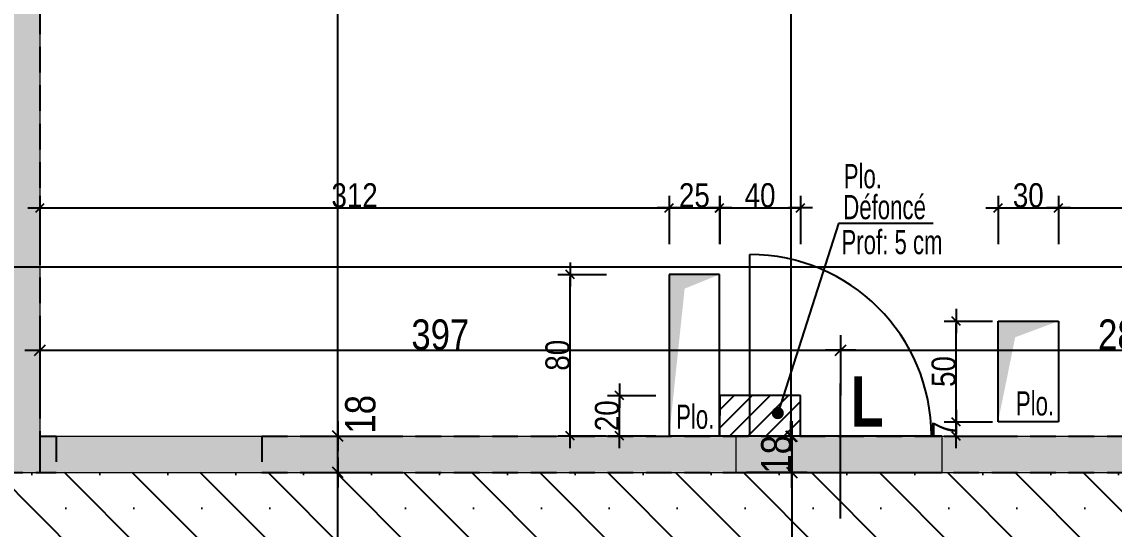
# Model space of a CAD drawing. Header units: millimetres. Extents: x 0 to 26991, y -21919 to -4.
# Drawn here: x 22053 to 22594, y -19172 to -18921 of the extents above; entities that cross this region are included whole.
import ezdxf
from ezdxf.enums import TextEntityAlignment as Align

# ---------------------------------------------------------------- set-up
doc = ezdxf.new("R2010")
doc.units = ezdxf.units.MM
doc.linetypes.add('CACHEX2', pattern=[19.05, 12.7, -6.35])
for name, color, linetype in [('01_cote_gen', 4, 'Continuous'), ('01_linteaux', 2, 'Continuous'), ('01_murs_sup', 2, 'CACHEX2'), ('01_poch_murs', 253, 'Continuous'), ('01_poch_poteaux', 250, 'Continuous'), ('01_resv', 32, 'Continuous'), ('01_texte', 230, 'Continuous'), ('AA_COTES', 2, 'Continuous')]:
    doc.layers.add(name, color=color, linetype=linetype)
doc.layers.add('01_murs_coup', color=5, linetype='Continuous', lineweight=60)
doc.styles.add('ARIAL NA', font='ARIALN.TTF')
doc.styles.add('impact', font='impact.ttf')
doc.styles.add('STYLE2', font='ARIALN.TTF')
doc.dimstyles.new('JB50', dxfattribs={"dimscale": 0.1, "dimtxt": 150, "dimasz": 15, "dimexe": 0.1, "dimexo": 0.1, "dimgap": 0.09, "dimtad": 1, "dimdec": 1, "dimdsep": 46, "dimtxsty": 'STYLE2', "dimblk1": 'BOND_G', "dimblk2": 'BOND_D', "dimsah": 1, "dimcen": 1.5, "dimdle": 0.01, "dimse1": 1, "dimse2": 1, "dimclrd": 4, "dimclre": 2, "dimclrt": 6, "dimazin": 2, "dimtfac": 2.333333, "dimtdec": 1, "dimtix": 1, "dimtmove": 2, "dimatfit": 3, "dimldrblk": 'BOND_G', "dimfxl": 1, "dimtolj": 1, "dimtzin": 0, "dimarcsym": 0})
doc.dimstyles.new('JB50res', dxfattribs={"dimscale": 0.1, "dimtxt": 120, "dimasz": 12, "dimexe": 0.1, "dimexo": 0.1, "dimgap": 0.09, "dimtad": 1, "dimdec": 1, "dimdsep": 46, "dimtxsty": 'STYLE2', "dimblk1": 'BOND_G', "dimblk2": 'BOND_D', "dimsah": 1, "dimcen": 1.5, "dimdle": 0.01, "dimse1": 1, "dimse2": 1, "dimclrd": 4, "dimclre": 2, "dimclrt": 6, "dimazin": 2, "dimtfac": 2.333333, "dimtdec": 1, "dimtix": 1, "dimtmove": 2, "dimatfit": 3, "dimldrblk": 'BOND_G', "dimfxl": 1, "dimtolj": 1, "dimtzin": 0, "dimarcsym": 0})
pattern_1 = [(135, (-7447.66, 5279.43), (-11.2253202, 9e-16), [7.9375, -7.9375])]

# ---------------------------------------------------------------- blocks, each defined once
blk = doc.blocks.new('BOND_G')
at = {"layer": 'AA_COTES', "color": 0}
for p, q in [((0, -5), (0, 15)), ((5, 0), (-5, 0)), ((1.77, 1.77), (-1.77, -1.77))]:
    blk.add_line(p, q, dxfattribs=at)
blk = doc.blocks.new('BOND_D')
at = {"layer": 'AA_COTES', "color": 0}
for p, q in [((0, 5), (0, -15)), ((5, 0), (-5, 0)), ((-1.77, -1.77), (1.77, 1.77))]:
    blk.add_line(p, q, dxfattribs=at)
blk = doc.blocks.new('*D3346')
at = {"layer": '01_cote_gen', "color": 4, "lineweight": -2, "ltscale": 0.1, "transparency": 16777216}
blk.add_line((22434.08, -18534.46), (22434.08, -19124.49), dxfattribs=at)
at = {"layer": 'Defpoints', "color": 0, "ltscale": 0.1, "transparency": 16777216}
for p in [(22604.53, -18532.96), (22434.08, -19125.99), (22443.87, -19125.99)]:
    blk.add_point(p, dxfattribs=at)
at = {"layer": '01_cote_gen', "color": 4, "lineweight": -2, "ltscale": 0.1, "transparency": 16777216, "xscale": 1.5, "yscale": 1.5, "zscale": 1.5}
for name, p, rotation in [('BOND_G', (22434.08, -18532.96), 90), ('BOND_D', (22434.08, -19125.99), 270)]:
    blk.add_blockref(name, p, dxfattribs=dict(at, rotation=rotation))
at = {"layer": '01_cote_gen', "color": 6, "ltscale": 0.1, "transparency": 16777216, "insert": (22426.41, -18829.47), "char_height": 15, "attachment_point": 5, "rotation": 90, "style": 'STYLE2'}
blk.add_mtext('\\A1;593', dxfattribs=at)
blk = doc.blocks.new('*D3347')
at = {"layer": '01_cote_gen', "color": 4, "lineweight": -2, "ltscale": 0.1, "transparency": 16777216}
blk.add_line((22434.58, -19127.49), (22434.58, -19142.52), dxfattribs=at)
at = {"layer": 'Defpoints', "color": 0, "ltscale": 0.1, "transparency": 16777216}
for p in [(22443.87, -19125.99), (22434.58, -19144.02), (22441.68, -19144.02)]:
    blk.add_point(p, dxfattribs=at)
at = {"layer": '01_cote_gen', "color": 4, "lineweight": -2, "ltscale": 0.1, "transparency": 16777216, "xscale": 1.5, "yscale": 1.5, "zscale": 1.5}
for name, p, rotation in [('BOND_G', (22434.58, -19125.99), 90), ('BOND_D', (22434.58, -19144.02), 270)]:
    blk.add_blockref(name, p, dxfattribs=dict(at, rotation=rotation))
at = {"layer": '01_cote_gen', "color": 6, "ltscale": 0.1, "transparency": 16777216, "insert": (22426.91, -19135), "char_height": 15, "attachment_point": 5, "rotation": 90, "style": 'STYLE2'}
blk.add_mtext('\\A1;18', dxfattribs=at)
blk = doc.blocks.new('*D3348')
at = {"layer": '01_cote_gen', "color": 4, "lineweight": -2, "ltscale": 0.1, "transparency": 16777216}
blk.add_line((22434.58, -19145.52), (22434.58, -19272.48), dxfattribs=at)
at = {"layer": 'Defpoints', "color": 0, "ltscale": 0.1, "transparency": 16777216}
for p in [(22441.68, -19144.02), (22434.58, -19273.98), (22445.56, -19273.98)]:
    blk.add_point(p, dxfattribs=at)
at = {"layer": '01_cote_gen', "color": 4, "lineweight": -2, "ltscale": 0.1, "transparency": 16777216, "xscale": 1.5, "yscale": 1.5, "zscale": 1.5}
for name, p, rotation in [('BOND_G', (22434.58, -19144.02), 90), ('BOND_D', (22434.58, -19273.98), 270)]:
    blk.add_blockref(name, p, dxfattribs=dict(at, rotation=rotation))
at = {"layer": '01_cote_gen', "color": 6, "ltscale": 0.1, "transparency": 16777216, "insert": (22426.91, -19209), "char_height": 15, "attachment_point": 5, "rotation": 90, "style": 'STYLE2'}
blk.add_mtext('\\A1;130', dxfattribs=at)
blk = doc.blocks.new('*D3486')
at = {"layer": '01_cote_gen', "color": 4, "lineweight": -2, "ltscale": 0.1, "transparency": 16777216}
blk.add_line((21311.24, -19042.07), (22741.24, -19042.07), dxfattribs=at)
at = {"layer": 'Defpoints', "color": 0, "ltscale": 0.1, "transparency": 16777216}
for p in [(22742.74, -19042.07), (21309.74, -19063.08), (22742.74, -19090.99)]:
    blk.add_point(p, dxfattribs=at)
at = {"layer": '01_cote_gen', "color": 4, "lineweight": -2, "ltscale": 0.1, "transparency": 16777216, "xscale": 1.5, "yscale": 1.5, "zscale": 1.5, "rotation": 180}
blk.add_blockref('BOND_G', (21309.74, -19042.07), dxfattribs=at)
at = {"layer": '01_cote_gen', "color": 4, "lineweight": -2, "ltscale": 0.1, "transparency": 16777216, "xscale": 1.5, "yscale": 1.5, "zscale": 1.5}
blk.add_blockref('BOND_D', (22742.74, -19042.07), dxfattribs=at)
at = {"layer": '01_cote_gen', "color": 6, "ltscale": 0.1, "transparency": 16777216, "insert": (22026.24, -19034.4), "char_height": 15, "attachment_point": 5, "style": 'STYLE2'}
blk.add_mtext('\\A1;1433', dxfattribs=at)
blk = doc.blocks.new('*D3494')
at = {"layer": '01_cote_gen', "color": 4, "lineweight": -2, "ltscale": 0.1, "transparency": 16777216}
blk.add_line((22063.24, -19083.38), (22457.25, -19083.38), dxfattribs=at)
at = {"layer": 'Defpoints', "color": 0, "ltscale": 0.1, "transparency": 16777216}
for p in [(22458.75, -19083.38), (22061.74, -19092.6), (22458.75, -19099.92)]:
    blk.add_point(p, dxfattribs=at)
at = {"layer": '01_cote_gen', "color": 4, "lineweight": -2, "ltscale": 0.1, "transparency": 16777216, "xscale": 1.5, "yscale": 1.5, "zscale": 1.5, "rotation": 180}
blk.add_blockref('BOND_G', (22061.74, -19083.38), dxfattribs=at)
at = {"layer": '01_cote_gen', "color": 4, "lineweight": -2, "ltscale": 0.1, "transparency": 16777216, "xscale": 1.5, "yscale": 1.5, "zscale": 1.5}
blk.add_blockref('BOND_D', (22458.75, -19083.38), dxfattribs=at)
at = {"layer": '01_cote_gen', "color": 6, "ltscale": 0.1, "transparency": 16777216, "insert": (22260.24, -19075.72), "char_height": 15, "attachment_point": 5, "style": 'STYLE2'}
blk.add_mtext('\\A1;397', dxfattribs=at)
blk = doc.blocks.new('*D3495')
at = {"layer": '01_cote_gen', "color": 4, "lineweight": -2, "ltscale": 0.1, "transparency": 16777216}
blk.add_line((22460.25, -19083.38), (22741.24, -19083.38), dxfattribs=at)
at = {"layer": 'Defpoints', "color": 0, "ltscale": 0.1, "transparency": 16777216}
for p in [(22742.74, -19083.38), (22458.75, -19105.88), (22742.74, -19105.88)]:
    blk.add_point(p, dxfattribs=at)
at = {"layer": '01_cote_gen', "color": 4, "lineweight": -2, "ltscale": 0.1, "transparency": 16777216, "xscale": 1.5, "yscale": 1.5, "zscale": 1.5, "rotation": 180}
blk.add_blockref('BOND_G', (22458.75, -19083.38), dxfattribs=at)
at = {"layer": '01_cote_gen', "color": 4, "lineweight": -2, "ltscale": 0.1, "transparency": 16777216, "xscale": 1.5, "yscale": 1.5, "zscale": 1.5}
blk.add_blockref('BOND_D', (22742.74, -19083.38), dxfattribs=at)
at = {"layer": '01_cote_gen', "color": 6, "ltscale": 0.1, "transparency": 16777216, "insert": (22600.74, -19075.72), "char_height": 15, "attachment_point": 5, "style": 'STYLE2'}
blk.add_mtext('\\A1;284', dxfattribs=at)
blk = doc.blocks.new('*D3535')
at = {"layer": '01_cote_gen', "color": 4, "lineweight": -2, "ltscale": 0.1, "transparency": 16777216}
blk.add_line((22209.42, -19272.5), (22209.42, -19145.48), dxfattribs=at)
at = {"layer": 'Defpoints', "color": 0, "ltscale": 0.1, "transparency": 16777216}
for p in [(22209.42, -19143.98), (22273.65, -19143.98), (22283.51, -19274)]:
    blk.add_point(p, dxfattribs=at)
at = {"layer": '01_cote_gen', "color": 4, "lineweight": -2, "ltscale": 0.1, "transparency": 16777216, "xscale": 1.5, "yscale": 1.5, "zscale": 1.5}
for name, p, rotation in [('BOND_D', (22209.42, -19143.98), 90), ('BOND_G', (22209.42, -19274), 270)]:
    blk.add_blockref(name, p, dxfattribs=dict(at, rotation=rotation))
at = {"layer": '01_cote_gen', "color": 6, "ltscale": 0.1, "transparency": 16777216, "insert": (22201.76, -19208.99), "char_height": 15, "attachment_point": 5, "rotation": 90, "style": 'STYLE2'}
blk.add_mtext('\\A1;130', dxfattribs=at)
blk = doc.blocks.new('*D3536')
at = {"layer": '01_cote_gen', "color": 4, "lineweight": -2, "ltscale": 0.1, "transparency": 16777216}
blk.add_line((22209.42, -19142.48), (22209.42, -19127.47), dxfattribs=at)
at = {"layer": 'Defpoints', "color": 0, "ltscale": 0.1, "transparency": 16777216}
for p in [(22209.42, -19125.97), (22285.72, -19125.97), (22273.65, -19143.98)]:
    blk.add_point(p, dxfattribs=at)
at = {"layer": '01_cote_gen', "color": 4, "lineweight": -2, "ltscale": 0.1, "transparency": 16777216, "xscale": 1.5, "yscale": 1.5, "zscale": 1.5}
for name, p, rotation in [('BOND_D', (22209.42, -19125.97), 90), ('BOND_G', (22209.42, -19143.98), 270)]:
    blk.add_blockref(name, p, dxfattribs=dict(at, rotation=rotation))
at = {"layer": '01_cote_gen', "color": 6, "ltscale": 0.1, "transparency": 16777216, "insert": (22220.66, -19115.13), "char_height": 15, "attachment_point": 5, "rotation": 90, "style": 'STYLE2'}
blk.add_mtext('\\A1;18', dxfattribs=at)
blk = doc.blocks.new('*D3537')
at = {"layer": '01_cote_gen', "color": 4, "lineweight": -2, "ltscale": 0.1, "transparency": 16777216}
blk.add_line((22209.42, -19124.47), (22209.42, -18534.48), dxfattribs=at)
at = {"layer": 'Defpoints', "color": 0, "ltscale": 0.1, "transparency": 16777216}
for p in [(22209.42, -18532.98), (22261.2, -18532.98), (22285.72, -19125.97)]:
    blk.add_point(p, dxfattribs=at)
at = {"layer": '01_cote_gen', "color": 4, "lineweight": -2, "ltscale": 0.1, "transparency": 16777216, "xscale": 1.5, "yscale": 1.5, "zscale": 1.5}
for name, p, rotation in [('BOND_D', (22209.42, -18532.98), 90), ('BOND_G', (22209.42, -19125.97), 270)]:
    blk.add_blockref(name, p, dxfattribs=dict(at, rotation=rotation))
at = {"layer": '01_cote_gen', "color": 6, "ltscale": 0.1, "transparency": 16777216, "insert": (22201.76, -18829.48), "char_height": 15, "attachment_point": 5, "rotation": 90, "style": 'STYLE2'}
blk.add_mtext('\\A1;593', dxfattribs=at)
blk = doc.blocks.new('*D3662')
at = {"layer": '01_cote_gen', "color": 4, "lineweight": -2, "ltscale": 0.1, "transparency": 16777216}
blk.add_line((22062.94, -19012.83), (22372.52, -19012.83), dxfattribs=at)
at = {"layer": 'Defpoints', "color": 0, "ltscale": 0.1, "transparency": 16777216}
for p in [(22061.74, -19013.67), (22373.72, -19012.83), (22373.72, -19045.86)]:
    blk.add_point(p, dxfattribs=at)
at = {"layer": '01_cote_gen', "color": 4, "lineweight": -2, "ltscale": 0.1, "transparency": 16777216, "xscale": 1.2, "yscale": 1.2, "zscale": 1.2, "rotation": 180}
blk.add_blockref('BOND_G', (22061.74, -19012.83), dxfattribs=at)
at = {"layer": '01_cote_gen', "color": 4, "lineweight": -2, "ltscale": 0.1, "transparency": 16777216, "xscale": 1.2, "yscale": 1.2, "zscale": 1.2}
blk.add_blockref('BOND_D', (22373.72, -19012.83), dxfattribs=at)
at = {"layer": '01_cote_gen', "color": 6, "ltscale": 0.1, "transparency": 16777216, "insert": (22217.73, -19006.69), "char_height": 12, "attachment_point": 5, "style": 'STYLE2'}
blk.add_mtext('\\A1;312', dxfattribs=at)
blk = doc.blocks.new('*D3663')
at = {"layer": '01_cote_gen', "color": 4, "lineweight": -2, "ltscale": 0.1, "transparency": 16777216}
blk.add_line((22374.92, -19012.83), (22397.51, -19012.83), dxfattribs=at)
at = {"layer": 'Defpoints', "color": 0, "ltscale": 0.1, "transparency": 16777216}
for p in [(22398.71, -19012.83), (22373.72, -19018.83), (22398.71, -19045.86)]:
    blk.add_point(p, dxfattribs=at)
at = {"layer": '01_cote_gen', "color": 4, "lineweight": -2, "ltscale": 0.1, "transparency": 16777216, "xscale": 1.2, "yscale": 1.2, "zscale": 1.2, "rotation": 180}
blk.add_blockref('BOND_G', (22373.72, -19012.83), dxfattribs=at)
at = {"layer": '01_cote_gen', "color": 4, "lineweight": -2, "ltscale": 0.1, "transparency": 16777216, "xscale": 1.2, "yscale": 1.2, "zscale": 1.2}
blk.add_blockref('BOND_D', (22398.71, -19012.83), dxfattribs=at)
at = {"layer": '01_cote_gen', "color": 6, "ltscale": 0.1, "transparency": 16777216, "insert": (22386.21, -19006.69), "char_height": 12, "attachment_point": 5, "style": 'STYLE2'}
blk.add_mtext('\\A1;25', dxfattribs=at)
blk = doc.blocks.new('*D3664')
at = {"layer": '01_cote_gen', "color": 4, "lineweight": -2, "ltscale": 0.1, "transparency": 16777216}
blk.add_line((22399.97, -19012.83), (22437.61, -19012.83), dxfattribs=at)
at = {"layer": 'Defpoints', "color": 0, "ltscale": 0.1, "transparency": 16777216}
for p in [(22438.81, -19012.83), (22398.77, -19105.86), (22438.81, -19105.86)]:
    blk.add_point(p, dxfattribs=at)
at = {"layer": '01_cote_gen', "color": 4, "lineweight": -2, "ltscale": 0.1, "transparency": 16777216, "xscale": 1.2, "yscale": 1.2, "zscale": 1.2, "rotation": 180}
blk.add_blockref('BOND_G', (22398.77, -19012.83), dxfattribs=at)
at = {"layer": '01_cote_gen', "color": 4, "lineweight": -2, "ltscale": 0.1, "transparency": 16777216, "xscale": 1.2, "yscale": 1.2, "zscale": 1.2}
blk.add_blockref('BOND_D', (22438.81, -19012.83), dxfattribs=at)
at = {"layer": '01_cote_gen', "color": 6, "ltscale": 0.1, "transparency": 16777216, "insert": (22418.79, -19006.69), "char_height": 12, "attachment_point": 5, "style": 'STYLE2'}
blk.add_mtext('\\A1;40', dxfattribs=at)
blk = doc.blocks.new('*D3665')
at = {"layer": '01_cote_gen', "color": 4, "lineweight": -2, "ltscale": 0.1, "transparency": 16777216}
blk.add_line((22324.57, -19124.67), (22324.57, -19047.06), dxfattribs=at)
at = {"layer": 'Defpoints', "color": 0, "ltscale": 0.1, "transparency": 16777216}
for p in [(22324.57, -19045.86), (22373.72, -19045.86), (22373.71, -19125.87)]:
    blk.add_point(p, dxfattribs=at)
at = {"layer": '01_cote_gen', "color": 4, "lineweight": -2, "ltscale": 0.1, "transparency": 16777216, "xscale": 1.2, "yscale": 1.2, "zscale": 1.2}
for name, p, rotation in [('BOND_D', (22324.57, -19045.86), 90), ('BOND_G', (22324.57, -19125.87), 270)]:
    blk.add_blockref(name, p, dxfattribs=dict(at, rotation=rotation))
at = {"layer": '01_cote_gen', "color": 6, "ltscale": 0.1, "transparency": 16777216, "insert": (22318.44, -19085.87), "char_height": 12, "attachment_point": 5, "rotation": 90, "style": 'STYLE2'}
blk.add_mtext('\\A1;80', dxfattribs=at)
blk = doc.blocks.new('*D3666')
at = {"layer": '01_cote_gen', "color": 4, "lineweight": -2, "ltscale": 0.1, "transparency": 16777216}
blk.add_line((22349.11, -19124.66), (22349.11, -19107.06), dxfattribs=at)
at = {"layer": 'Defpoints', "color": 0, "ltscale": 0.1, "transparency": 16777216}
for p in [(22349.11, -19105.86), (22398.77, -19105.86), (22398.72, -19125.86)]:
    blk.add_point(p, dxfattribs=at)
at = {"layer": '01_cote_gen', "color": 4, "lineweight": -2, "ltscale": 0.1, "transparency": 16777216, "xscale": 1.2, "yscale": 1.2, "zscale": 1.2}
for name, p, rotation in [('BOND_D', (22349.11, -19105.86), 90), ('BOND_G', (22349.11, -19125.86), 270)]:
    blk.add_blockref(name, p, dxfattribs=dict(at, rotation=rotation))
at = {"layer": '01_cote_gen', "color": 6, "ltscale": 0.1, "transparency": 16777216, "insert": (22342.97, -19115.86), "char_height": 12, "attachment_point": 5, "rotation": 90, "style": 'STYLE2'}
blk.add_mtext('\\A1;20', dxfattribs=at)
blk = doc.blocks.new('*D3667')
at = {"layer": '01_cote_gen', "color": 4, "lineweight": -2, "ltscale": 0.1, "transparency": 16777216}
blk.add_line((22516.06, -19124.79), (22516.06, -19120.15), dxfattribs=at)
at = {"layer": 'Defpoints', "color": 0, "ltscale": 0.1, "transparency": 16777216}
for p in [(22516.06, -19118.95), (22540.07, -19118.95), (22540.07, -19125.99)]:
    blk.add_point(p, dxfattribs=at)
at = {"layer": '01_cote_gen', "color": 4, "lineweight": -2, "ltscale": 0.1, "transparency": 16777216, "xscale": 1.2, "yscale": 1.2, "zscale": 1.2}
for name, p, rotation in [('BOND_D', (22516.06, -19118.95), 90), ('BOND_G', (22516.06, -19125.99), 270)]:
    blk.add_blockref(name, p, dxfattribs=dict(at, rotation=rotation))
at = {"layer": '01_cote_gen', "color": 6, "ltscale": 0.1, "transparency": 16777216, "insert": (22510.05, -19122.47), "char_height": 12, "attachment_point": 5, "rotation": 90, "style": 'STYLE2'}
blk.add_mtext('\\A1;7', dxfattribs=at)
blk = doc.blocks.new('*D3668')
at = {"layer": '01_cote_gen', "color": 4, "lineweight": -2, "ltscale": 0.1, "transparency": 16777216}
blk.add_line((22516.06, -19117.75), (22516.06, -19070.15), dxfattribs=at)
at = {"layer": 'Defpoints', "color": 0, "ltscale": 0.1, "transparency": 16777216}
for p in [(22516.06, -19068.95), (22536.78, -19068.95), (22522.06, -19118.95)]:
    blk.add_point(p, dxfattribs=at)
at = {"layer": '01_cote_gen', "color": 4, "lineweight": -2, "ltscale": 0.1, "transparency": 16777216, "xscale": 1.2, "yscale": 1.2, "zscale": 1.2}
for name, p, rotation in [('BOND_D', (22516.06, -19068.95), 90), ('BOND_G', (22516.06, -19118.95), 270)]:
    blk.add_blockref(name, p, dxfattribs=dict(at, rotation=rotation))
at = {"layer": '01_cote_gen', "color": 6, "ltscale": 0.1, "transparency": 16777216, "insert": (22509.92, -19093.95), "char_height": 12, "attachment_point": 5, "rotation": 90, "style": 'STYLE2'}
blk.add_mtext('\\A1;50', dxfattribs=at)
blk = doc.blocks.new('*D3669')
at = {"layer": '01_cote_gen', "color": 4, "lineweight": -2, "ltscale": 0.1, "transparency": 16777216}
blk.add_line((22538, -19012.83), (22565.58, -19012.83), dxfattribs=at)
at = {"layer": 'Defpoints', "color": 0, "ltscale": 0.1, "transparency": 16777216}
for p in [(22566.78, -19012.83), (22536.8, -19068.95), (22566.78, -19068.95)]:
    blk.add_point(p, dxfattribs=at)
at = {"layer": '01_cote_gen', "color": 4, "lineweight": -2, "ltscale": 0.1, "transparency": 16777216, "xscale": 1.2, "yscale": 1.2, "zscale": 1.2, "rotation": 180}
blk.add_blockref('BOND_G', (22536.8, -19012.83), dxfattribs=at)
at = {"layer": '01_cote_gen', "color": 4, "lineweight": -2, "ltscale": 0.1, "transparency": 16777216, "xscale": 1.2, "yscale": 1.2, "zscale": 1.2}
blk.add_blockref('BOND_D', (22566.78, -19012.83), dxfattribs=at)
at = {"layer": '01_cote_gen', "color": 6, "ltscale": 0.1, "transparency": 16777216, "insert": (22551.79, -19006.69), "char_height": 12, "attachment_point": 5, "style": 'STYLE2'}
blk.add_mtext('\\A1;30', dxfattribs=at)
blk = doc.blocks.new('*D3670')
at = {"layer": '01_cote_gen', "color": 4, "lineweight": -2, "ltscale": 0.1, "transparency": 16777216}
blk.add_line((22567.98, -19012.83), (22926.54, -19012.83), dxfattribs=at)
at = {"layer": 'Defpoints', "color": 0, "ltscale": 0.1, "transparency": 16777216}
for p in [(22927.74, -19006.54), (22927.74, -19012.83), (22566.78, -19024.99)]:
    blk.add_point(p, dxfattribs=at)
at = {"layer": '01_cote_gen', "color": 4, "lineweight": -2, "ltscale": 0.1, "transparency": 16777216, "xscale": 1.2, "yscale": 1.2, "zscale": 1.2, "rotation": 180}
blk.add_blockref('BOND_G', (22566.78, -19012.83), dxfattribs=at)
at = {"layer": '01_cote_gen', "color": 4, "lineweight": -2, "ltscale": 0.1, "transparency": 16777216, "xscale": 1.2, "yscale": 1.2, "zscale": 1.2}
blk.add_blockref('BOND_D', (22927.74, -19012.83), dxfattribs=at)
at = {"layer": '01_cote_gen', "color": 6, "ltscale": 0.1, "transparency": 16777216, "insert": (22747.26, -19006.69), "char_height": 12, "attachment_point": 5, "style": 'STYLE2'}
blk.add_mtext('\\A1;361', dxfattribs=at)
blk = doc.blocks.new('*D3688')
at = {"layer": '01_cote_gen', "color": 4, "lineweight": -2, "ltscale": 0.1, "transparency": 16777216}
blk.add_line((22389.13, -31.29), (22362.93, -31.29), dxfattribs=at)
at = {"layer": 'Defpoints', "color": 0, "ltscale": 0.1, "transparency": 16777216}
for p in [(22390.33, -4.17), (22361.73, -31.29), (22361.73, -19352)]:
    blk.add_point(p, dxfattribs=at)
at = {"layer": '01_cote_gen', "color": 4, "lineweight": -2, "ltscale": 0.1, "transparency": 16777216, "xscale": 1.2, "yscale": 1.2, "zscale": 1.2, "rotation": 180}
blk.add_blockref('BOND_D', (22361.73, -31.29), dxfattribs=at)
at = {"layer": '01_cote_gen', "color": 4, "lineweight": -2, "ltscale": 0.1, "transparency": 16777216, "xscale": 1.2, "yscale": 1.2, "zscale": 1.2}
blk.add_blockref('BOND_G', (22390.33, -31.29), dxfattribs=at)
at = {"layer": '01_cote_gen', "color": 6, "ltscale": 0.1, "transparency": 16777216, "insert": (22376.03, -25.15), "char_height": 12, "attachment_point": 5, "style": 'STYLE2'}
blk.add_mtext('\\A1;28.6', dxfattribs=at)

msp = doc.modelspace()

# ---------------------------------------------------------------- hatches: boundary and pattern name
at = {"layer": '01_murs_sup'}
h = msp.add_hatch(dxfattribs=at)
h.set_pattern_fill('DASH', color=256, scale=2.5, angle=135)
h.set_pattern_definition(pattern_1)
h.paths.add_polyline_path([(21535.74, -18516.98), (21309.74, -18516.98), (21309.74, -19143.98), (21576.74, -19143.98), (21576.74, -19125.98), (21325.74, -19125.98), (21325.74, -18532.98), (21535.74, -18532.98)])
h.paths.add_polyline_path([(21793.74, -18516.98), (21635.74, -18516.98), (21635.74, -18532.98), (21793.74, -18532.98)])
h.paths.add_polyline_path([(22111.74, -18516.98), (22061.74, -18516.98), (22061.74, -18316.98), (22043.74, -18316.98), (22043.74, -18516.98), (21993.74, -18516.98), (21993.74, -18532.98), (22043.74, -18532.98), (22043.74, -19125.98), (21678.74, -19125.98), (21678.74, -19143.98), (22069.74, -19143.98), (22069.74, -19125.98), (22061.74, -19125.98), (22061.74, -18532.98), (22111.74, -18532.98)])
h = msp.add_hatch(dxfattribs=at)
h.set_pattern_fill('DASH', color=256, scale=2.5, angle=135)
h.set_pattern_definition(pattern_1)
h.paths.add_polyline_path([(22533.74, -18516.98), (22311.74, -18516.98), (22311.74, -18532.98), (22533.74, -18532.98)], flags=17)
h.paths.add_polyline_path([(22955.74, -18516.98), (22797.74, -18516.98), (22797.74, -18316.98), (22779.74, -18316.98), (22779.74, -18516.98), (22633.74, -18516.98), (22633.74, -18532.98), (22779.74, -18532.98), (22779.74, -19090.98), (22742.74, -19090.98), (22742.74, -19125.98), (22171.74, -19125.98), (22171.74, -19143.98), (22760.74, -19143.98), (22760.74, -19108.98), (22928.74, -19108.98), (22928.74, -19166.98), (22946.74, -19166.98), (22946.74, -19090.98), (22797.74, -19090.98), (22797.74, -18532.98), (22955.74, -18532.98)])
h.paths.add_polyline_path([(23179.74, -18516.98), (23055.74, -18516.98), (23055.74, -18532.98), (23179.74, -18532.98)])
h.paths.add_polyline_path([(23457.74, -18516.98), (23279.74, -18516.98), (23279.74, -18532.98), (23441.74, -18532.98), (23441.74, -18683.98), (23457.74, -18683.98)])
h.paths.add_polyline_path([(23457.74, -18883.98), (23441.74, -18883.98), (23441.74, -19273.98), (22946.74, -19273.98), (22946.74, -19268.98), (22928.74, -19268.98), (22928.74, -19273.98), (22679.74, -19273.98), (22679.74, -19291.98), (22928.74, -19291.98), (22928.74, -19491.98), (22946.74, -19491.98), (22946.74, -19291.98), (23441.74, -19291.98), (23441.74, -19483.98), (23457.74, -19483.98)])
h.paths.add_polyline_path([(23457.74, -19583.98), (23441.74, -19583.98), (23441.74, -19884.98), (23349.74, -19884.98), (23349.74, -19900.98), (23457.74, -19900.98)])
at = {"layer": '01_poch_murs', "ltscale": 0.1}
h = msp.add_hatch(color=256, dxfattribs=at)
h.dxf.hatch_style = 1
h.paths.add_polyline_path([(21325.74, -18532.96), (21328.74, -18532.96), (21328.74, -18524.96), (21309.74, -18524.96), (21309.74, -19134.79), (21584.78, -19134.78), (21584.78, -19125.96), (21325.74, -19125.98)])
h.paths.add_polyline_path([(21328.74, -18516.96), (21309.74, -18516.96), (21309.74, -18524.96), (21328.74, -18524.96)])
h.paths.add_polyline_path([(21482.15, -18516.96), (21328.74, -18516.96), (21328.74, -18524.96), (21482.15, -18524.96)])
h.paths.add_polyline_path([(21482.15, -18524.96), (21328.74, -18524.96), (21328.74, -18532.96), (21482.15, -18532.96)])
h.paths.add_polyline_path([(21535.74, -18524.96), (21482.15, -18524.96), (21482.15, -18532.96), (21535.74, -18532.96)])
h.paths.add_polyline_path([(21535.74, -18516.96), (21482.15, -18516.96), (21482.15, -18524.96), (21535.74, -18524.96)])
h.paths.add_polyline_path([(21689.33, -18516.96), (21635.74, -18516.96), (21635.74, -18532.96), (21689.33, -18532.96)])
h.paths.add_polyline_path([(21793.74, -18516.96), (21689.33, -18516.96), (21689.33, -18532.96), (21793.74, -18532.96)])
h.paths.add_polyline_path([(22043.74, -18516.96), (22003.15, -18516.96), (22003.15, -18532.96), (22043.74, -18532.96)])
h.paths.add_polyline_path([(22003.15, -18516.96), (21993.74, -18516.96), (21993.74, -18532.96), (22003.15, -18532.96)])
h.paths.add_polyline_path([(22111.74, -18516.96), (22061.74, -18516.96), (22061.74, -18532.96), (22111.74, -18532.96)])
h.paths.add_polyline_path([(22226.33, -18516.96), (22211.74, -18516.96), (22211.74, -18532.96), (22226.33, -18532.96)])
h.paths.add_polyline_path([(22379.74, -18516.96), (22226.33, -18516.96), (22226.33, -18532.96), (22379.74, -18532.96)])
h.paths.add_polyline_path([(22386.74, -18516.96), (22379.74, -18516.96), (22379.74, -18532.96), (22386.74, -18532.96)])
h.paths.add_polyline_path([(22433.7, -18516.96), (22386.74, -18516.96), (22386.74, -18532.96), (22433.7, -18532.96)])
h.paths.add_polyline_path([(22763.34, -18516.96), (22733.74, -18516.96), (22733.74, -18532.96), (22763.34, -18532.96)])
h.paths.add_polyline_path([(22916.75, -18516.96), (22763.34, -18516.96), (22763.34, -18532.96), (22916.75, -18532.96)])
h.paths.add_polyline_path([(22923.75, -18516.96), (22916.75, -18516.96), (22916.75, -18532.96), (22923.75, -18532.96)])
h.paths.add_polyline_path([(22937.11, -18516.96), (22923.75, -18516.96), (22923.75, -18532.96), (22927.74, -18532.96), (22927.74, -18640.86), (22937.11, -18640.86)])
h.paths.add_polyline_path([(23077.16, -18516.96), (22937.11, -18516.96), (22937.11, -18640.86), (22945.74, -18640.86), (22945.74, -18532.96), (23077.16, -18532.96)])
h.paths.add_polyline_path([(23179.74, -18516.96), (23077.16, -18516.96), (23077.16, -18532.96), (23179.74, -18532.96)])
h.paths.add_polyline_path([(23285.33, -18516.96), (23279.74, -18516.96), (23279.74, -18532.96), (23285.33, -18532.96)])
h.paths.add_polyline_path([(23438.74, -18516.96), (23285.33, -18516.96), (23285.33, -18532.96), (23438.74, -18532.96)])
h.paths.add_polyline_path([(23447.11, -18516.96), (23438.74, -18516.96), (23438.74, -18532.96), (23441.74, -18532.96), (23441.74, -18683.96), (23447.11, -18683.96)])
h.paths.add_polyline_path([(23457.74, -18516.96), (23447.11, -18516.96), (23447.11, -18683.96), (23457.74, -18683.96)])
h.paths.add_polyline_path([(22937.11, -18640.86), (22927.74, -18640.86), (22927.74, -19090.99), (22742.74, -19090.99), (22742.74, -19125.99), (22508.93, -19126.03), (22508.93, -19144.03), (22760.74, -19143.99), (22760.74, -19128.99), (22760.66, -19128.99), (22760.7, -19108.99), (22780.76, -19108.99), (22866.73, -19108.99), (22866.73, -19108.94), (22906.71, -19108.94), (22927.74, -19108.99), (22927.74, -19170.84), (22937.11, -19170.84)])
h.paths.add_polyline_path([(22945.74, -18640.86), (22937.11, -18640.86), (22937.11, -19170.84), (22945.74, -19170.84)])
h = msp.add_hatch(dxfattribs=at)
h.set_pattern_fill('SACNCR', color=256, scale=10, angle=90)
h.paths.add_polyline_path([(21913.15, -19144.04), (21686.78, -19144.05), (21584.78, -19143.96), (21576.64, -19143.96), (21576.64, -19143.98), (21309.74, -19143.98), (21309.74, -19273.98), (21576.74, -19273.98), (21678.74, -19273.99), (21678.74, -19273.98), (21913.15, -19273.98)], flags=0)
h.paths.add_polyline_path([(22927.74, -19170.84), (22927.74, -19108.99), (22906.71, -19108.99), (22906.71, -19128.97), (22866.73, -19128.97), (22866.73, -19108.99), (22780.76, -19108.99), (22780.76, -19128.99), (22760.74, -19128.99), (22760.74, -19143.99), (22508.93, -19144.03), (22171.74, -19143.98), (21686.78, -19144.05), (21584.78, -19143.96), (21576.64, -19143.96), (21576.64, -19143.98), (21309.74, -19143.98), (21309.74, -19273.98), (21373.66, -19273.98), (21576.74, -19273.98), (21678.74, -19273.99), (21678.74, -19273.98), (22577.94, -19273.98), (22590.96, -19274), (22679.94, -19274), (22679.94, -19273.98), (22927.74, -19273.98), (22927.74, -19272.84)])
h.paths.add_polyline_path([(22346.08, -19236.27, -1), (22284.12, -19236.27, -1)], flags=16)
h.paths.add_polyline_path([(21913.15, -19144.04), (21686.78, -19144.05), (21584.78, -19143.96), (21576.64, -19143.96), (21576.64, -19143.98), (21309.74, -19143.98), (21309.74, -19273.98), (21373.66, -19273.98), (21576.74, -19273.98), (21678.74, -19273.99), (21678.74, -19273.98), (21913.15, -19273.98)], flags=16)
h.paths.add_polyline_path([(22294.58, -19260.64), (22328.94, -19260.64), (22328.94, -19208.14), (22294.58, -19208.14)], flags=24)
h.paths.add_polyline_path([(22760.27, -19147.19), (22785.31, -19147.19), (22785.31, -19128.89), (22760.27, -19128.89)], flags=24)
h.paths.add_polyline_path([(22930.54, -19265.11), (22930.54, -19240.58), (22893.04, -19240.58), (22893.04, -19265.11)], flags=9)
h.paths.add_polyline_path([(21941.9, -19276.55), (21966.43, -19276.55), (21966.43, -19239.05), (21941.9, -19239.05)], flags=9)
h.paths.add_polyline_path([(22646.69, -19276.55), (22671.21, -19276.55), (22671.21, -19239.05), (22646.69, -19239.05)], flags=9)
h = msp.add_hatch(color=256, dxfattribs=at)
h.dxf.hatch_style = 1
h.paths.add_polyline_path([(22043.74, -19125.96), (21686.68, -19125.97), (21686.68, -19144.05), (22043.74, -19144.03)])
h.paths.add_polyline_path([(22406.93, -19126.01), (22061.74, -19126.03), (22061.74, -19144.03), (22406.93, -19144.01)])
at = {"layer": '01_poch_poteaux', "ltscale": 0.1}
h = msp.add_hatch(color=256, dxfattribs=at)
h.dxf.hatch_style = 1
h.paths.add_polyline_path([(22061.74, -18532.96), (22061.74, -18516.96), (22043.74, -18516.96), (22043.74, -18532.96), (22043.74, -19125.96), (22043.74, -19144.03), (22061.74, -19144.03), (22061.74, -19126.03)])
at = {"layer": '01_resv', "ltscale": 0.1}
h = msp.add_hatch(dxfattribs=at)
h.set_pattern_fill('ANSI31', color=256, scale=2)
h.set_pattern_definition([(45, (-8246.226, 603.282), (-4.4901281, 4.4901281), [])])
h.paths.add_polyline_path([(22438.71, -19105.86), (22398.77, -19105.86), (22398.71, -19125.86), (22438.71, -19125.86)])

# ---------------------------------------------------------------- linework, layer by layer
at = {"layer": '01_linteaux', "ltscale": 0.1}
for p, q in [((22413.75, -19125.96), (22413.75, -19035.96)), ((22458.75, -19166.79), (22458.75, -19099.92)), ((22508.93, -19126.03), (22406.93, -19126.04)), ((22406.93, -19144.01), (22508.93, -19144.03))]:
    msp.add_line(p, q, dxfattribs=at)
msp.add_arc((22413.75, -19125.96), 90, 0.0505, 90, dxfattribs=at)
at = {"layer": '01_murs_coup', "linetype": 'Continuous', "lineweight": 18}
for p, q in [((22061.74, -18532.96), (22061.74, -19126.03)), ((22061.74, -19126.03), (22406.93, -19126.01)), ((22406.93, -19144.01), (22406.93, -19126.01)), ((22508.93, -19126.03), (22742.74, -19125.99)), ((22508.93, -19126.03), (22731.7, -19125.99)), ((22508.93, -19126.03), (22508.93, -19144.03)), ((21686.78, -19144.05), (22406.93, -19144.01)), ((21686.78, -19144.05), (22406.93, -19144.01)), ((22508.93, -19144.03), (22760.74, -19143.99)), ((22508.93, -19144.03), (22760.74, -19143.99))]:
    msp.add_line(p, q, dxfattribs=at)
at = {"layer": '01_murs_sup'}
for p, q in [((22061.74, -18532.98), (22061.74, -19125.98)), ((22061.74, -19125.98), (22069.74, -19125.98)), ((22069.74, -19125.98), (22069.74, -19143.98)), ((22171.74, -19125.98), (22171.74, -19143.98)), ((22171.74, -19125.98), (22742.74, -19125.99)), ((21678.64, -19143.98), (22069.74, -19143.98)), ((22171.74, -19143.98), (22760.74, -19143.99))]:
    msp.add_line(p, q, dxfattribs=at)
at = {"layer": '01_poch_poteaux', "ltscale": 0.1}
msp.add_line((22061.74, -19126.03), (22061.74, -19144.03), dxfattribs=at)
at = {"layer": '01_resv'}
for p, q in [((22373.72, -19045.86), (22373.71, -19125.87)), ((22398.71, -19045.86), (22373.72, -19045.86)), ((22398.71, -19125.86), (22398.71, -19045.86)), ((22536.78, -19068.95), (22566.78, -19068.95)), ((22536.78, -19118.95), (22536.8, -19068.95)), ((22566.78, -19068.95), (22566.78, -19118.95)), ((22398.77, -19105.86), (22398.71, -19125.86)), ((22438.81, -19105.86), (22398.77, -19105.86)), ((22438.81, -19125.86), (22438.81, -19105.86)), ((22566.78, -19118.95), (22536.78, -19118.95)), ((22373.71, -19125.88), (22398.71, -19125.86)), ((22373.71, -19125.87), (22398.72, -19125.86)), ((22398.71, -19125.86), (22438.81, -19125.86))]:
    msp.add_line(p, q, dxfattribs=at)
at = {"layer": '01_resv', "ltscale": 0.1}
for points in [[(22373.71, -19125.87), (22373.72, -19045.86), (22381.39, -19052.85)], [(22373.72, -19045.86), (22398.71, -19045.86), (22381.39, -19052.85)], [(22536.78, -19118.95), (22536.8, -19068.95), (22545.31, -19076.96)], [(22536.8, -19068.95), (22566.78, -19068.95), (22545.31, -19076.96)]]:
    msp.add_solid(points, dxfattribs=at)
at = {"layer": '01_texte'}
for p, q in [((22457.64, -19020.49), (22427.58, -19114.56)), ((22504.56, -19020.49), (22457.64, -19020.49))]:
    msp.add_line(p, q, dxfattribs=at)
at = {"layer": '01_texte', "const_width": 3}
msp.add_lwpolyline([(22426.08, -19114.56, 1), (22429.08, -19114.56, 1)], format="xyb", close=True, dxfattribs=at)

# ---------------------------------------------------------------- texts
at = {"layer": '01_texte', "style": 'ARIAL NA', "width": 0.8}
for s, p in [('Plo.', (22469.76, -19006.71)), ('Prof: 5 cm', (22484.22, -19039.38)), ('Plo.', (22555.13, -19119.33)), ('Plo.', (22386.64, -19125.93))]:
    msp.add_text(s, height=12, dxfattribs=at).set_placement(p, align=Align.BOTTOM_CENTER)
msp.add_text('Défoncé', height=12, dxfattribs=at).set_placement((22460.05, -19022.04), align=Align.BOTTOM_LEFT)
at = {"layer": '01_texte', "style": 'impact'}
msp.add_text('L', height=25, dxfattribs=at).set_placement((22471.87, -19128.76), align=Align.BOTTOM_CENTER)

# ---------------------------------------------------------------- dimensions: what is measured, and where the dimension line sits
at = {"layer": '01_cote_gen', "ltscale": 0.1}
for base, p1, p2, dimstyle, picture, middle in [((22361.73, -31.29), (22390.33, -4.17), (22361.73, -19352), 'JB50res', '*D3688', (22376.03, -25.15)), ((22373.72, -19012.83), (22061.74, -19013.67), (22373.72, -19045.86), 'JB50res', '*D3662', (22217.73, -19006.69)), ((22398.71, -19012.83), (22373.72, -19018.83), (22398.71, -19045.86), 'JB50res', '*D3663', (22386.21, -19006.69)), ((22438.81, -19012.83), (22398.77, -19105.86), (22438.81, -19105.86), 'JB50res', '*D3664', (22418.79, -19006.69)), ((22566.78, -19012.83), (22536.8, -19068.95), (22566.78, -19068.95), 'JB50res', '*D3669', (22551.79, -19006.69)), ((22927.74, -19012.83), (22566.78, -19024.99), (22927.74, -19006.54), 'JB50res', '*D3670', (22747.26, -19006.69)), ((22742.74, -19042.07), (21309.74, -19063.08), (22742.74, -19090.99), 'JB50', '*D3486', (22026.24, -19034.4)), ((22458.75, -19083.38), (22061.74, -19092.6), (22458.75, -19099.92), 'JB50', '*D3494', (22260.24, -19075.72)), ((22742.74, -19083.38), (22458.75, -19105.88), (22742.74, -19105.88), 'JB50', '*D3495', (22600.74, -19075.72))]:
    dim = msp.add_linear_dim(base=base, p1=p1, p2=p2, dimstyle=dimstyle, dxfattribs=at)
    dim.commit()
    dim.dimension.update_dxf_attribs({"geometry": picture, "text_midpoint": middle})
for base, p1, p2, dimstyle, picture, middle in [((22209.42, -18532.98), (22285.72, -19125.97), (22261.2, -18532.98), 'JB50', '*D3537', (22201.76, -18829.48)), ((22434.08, -19125.99), (22604.53, -18532.96), (22443.87, -19125.99), 'JB50', '*D3346', (22426.41, -18829.47)), ((22324.57, -19045.86), (22373.71, -19125.87), (22373.72, -19045.86), 'JB50res', '*D3665', (22318.44, -19085.87)), ((22516.06, -19068.95), (22522.06, -19118.95), (22536.78, -19068.95), 'JB50res', '*D3668', (22509.92, -19093.95)), ((22349.11, -19105.86), (22398.72, -19125.86), (22398.77, -19105.86), 'JB50res', '*D3666', (22342.97, -19115.86)), ((22516.06, -19118.95), (22540.07, -19125.99), (22540.07, -19118.95), 'JB50res', '*D3667', (22510.05, -19122.47)), ((22434.58, -19144.02), (22443.87, -19125.99), (22441.68, -19144.02), 'JB50', '*D3347', (22426.91, -19135)), ((22209.42, -19143.98), (22283.51, -19274), (22273.65, -19143.98), 'JB50', '*D3535', (22201.76, -19208.99)), ((22434.58, -19273.98), (22441.68, -19144.02), (22445.56, -19273.98), 'JB50', '*D3348', (22426.91, -19209))]:
    dim = msp.add_linear_dim(base=base, p1=p1, p2=p2, angle=90, dimstyle=dimstyle, dxfattribs=at)
    dim.commit()
    dim.dimension.update_dxf_attribs({"geometry": picture, "text_midpoint": middle})
dim = msp.add_linear_dim(base=(22209.42, -19125.97), p1=(22273.65, -19143.98), p2=(22285.72, -19125.97), angle=90, dimstyle='JB50', dxfattribs=at)
dim.commit()
dim.dimension.update_dxf_attribs({"geometry": '*D3536', "text_midpoint": (22220.66, -19115.13), "dimtype": 160})

doc.saveas('drawing.dxf')
